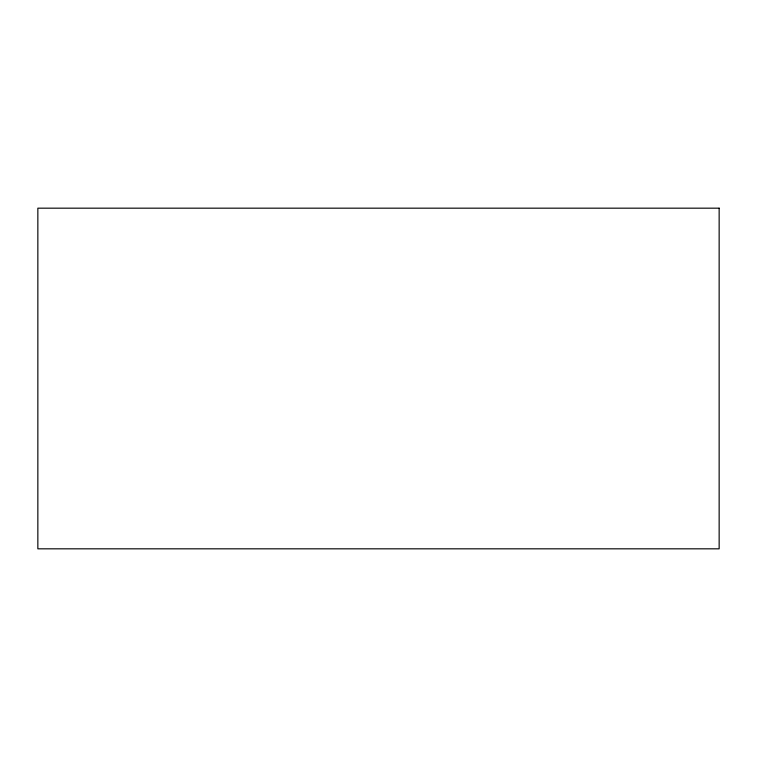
<?xml version="1.0" encoding="UTF-8"?>
<svg xmlns="http://www.w3.org/2000/svg" width="757" height="757" viewBox="0 0 757 757"><rect width="100%" height="100%" fill="white"/><g stroke="black" fill="none" stroke-linecap="round" stroke-linejoin="round"><path stroke-width="1.14" d="M719.15 208.175L37.85 208.175L37.85 548.825L719.15 548.825L719.15 208.175"/></g></svg>
